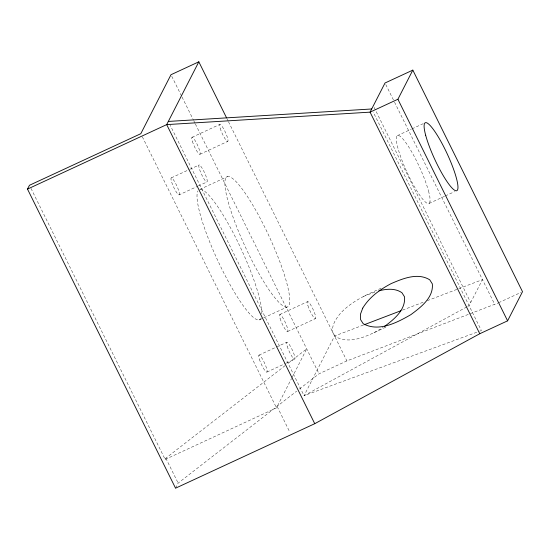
<?xml version="1.0" encoding="UTF-8"?>
<svg xmlns="http://www.w3.org/2000/svg" width="550" height="550" viewBox="0 0 550 550"><rect width="100%" height="100%" fill="white"/><g stroke="black" fill="none" stroke-linecap="round" stroke-linejoin="round"><path stroke-width="0.41" stroke-dasharray="2.75 2.06" d="M394.543 102.197L482.467 279.634L469.061 305.683L467.555 306.508M30.972 188.368L165.165 459.449L165.818 458.184L286.385 364.643M175.56 488.187L178.152 483.106L296.691 391.139M165.165 459.449L276.519 407.859L291.548 378.496M291.94 377.733L306.707 348.879L287.066 364.114M299.399 389.036L319.041 373.801L346.885 360.903L497.867 303.084M381.088 288.269C366.094 294.889 350.474 301.771 339.508 314.435C335.528 319.577 331.485 325.662 332.757 332.489L335.356 336.572C352.337 346.074 371.422 333.245 387.09 326.679M373.959 332.764L383.061 327.532M466.799 306.921L304.061 395.649L170.218 125.276M192.005 137.301L219.842 124.403M199.904 154.275L227.741 141.377M171.332 177.863L189.117 169.62M189.887 169.262L199.169 164.966M179.032 194.899A9.357 1.698 65.1 0 0 174.762 181.871A9.357 1.698 65.1 0 0 171.751 182.366A9.357 1.698 65.1 0 0 179.032 194.899L197.594 186.299M198.364 185.941L206.876 182.002A9.357 1.698 65.1 0 0 202.599 168.974A9.357 1.698 65.1 0 0 199.588 169.469A9.357 1.698 65.1 0 0 206.876 182.002M199.753 189.427L227.59 176.529M397.327 135.664L411.235 129.222M412.005 128.865L423.596 123.496M429.089 203.459L444.531 196.302M445.301 195.944L454.568 191.654M259.119 319.976L262.989 318.189M263.759 317.824L286.962 307.079A71.761 13.035 65.1 0 0 253.681 206.614A71.761 13.035 65.1 0 0 231.186 211.716A71.761 13.035 65.1 0 0 286.962 307.079M279.744 314.538L307.581 301.641M287.643 331.506L315.48 318.608M258.954 355.142L286.791 342.244M266.887 372.089L285.443 363.488M286.22 363.131L294.724 359.191M498.637 302.727L520.96 292.414M363.316 296.505L375.849 291.672M363.351 325.057L334.572 336.036L304.061 395.649L478.967 331.437M402.524 310.118L423.308 302.191M427.309 300.671L482.467 279.634L494.787 304.507M479.772 331.141L481.381 330.55L373.216 112.049M385.784 84.535L394.158 101.427M374.082 107.346L470.676 302.521M226.964 118.656L228.106 120.959M228.484 121.729L346.885 360.903M171.751 76.258L181.665 96.277M182.043 97.047L193.483 120.154M193.861 120.924L195.002 123.234M195.387 124.004L319.041 373.801M277.173 406.594L289.506 431.509M142.326 136.778L276.519 407.859M165.818 458.184L178.152 483.106M428.581 190.96L429.894 197.147L430.066 201.362M261.229 317.79A71.761 13.035 65.1 0 1 222.489 270.325A71.761 13.035 65.1 0 1 197.945 190.926M200.344 189.358A71.761 13.035 65.1 0 1 237.071 240.46A71.761 13.035 65.1 0 1 261.834 313.878M430.004 201.252A37.441 6.765 65.2 0 1 406.244 170.569A37.441 6.765 65.2 0 1 401.197 137.177A37.441 6.765 65.2 0 1 428.416 190.733M280.094 318.491A9.357 1.698 65.1 0 0 287.409 331.54A9.357 1.698 65.1 0 0 283.566 319.034A9.357 1.698 65.1 0 0 280.094 318.491M307.931 305.594A9.357 1.698 65.1 0 0 315.253 318.643A9.357 1.698 65.1 0 0 311.41 306.137A9.357 1.698 65.1 0 0 307.931 305.594M259.346 359.171A9.357 1.698 65.1 0 0 266.661 372.137A9.357 1.698 65.1 0 0 262.749 359.542A9.357 1.698 65.1 0 0 259.346 359.171M287.189 346.273A9.357 1.698 65.1 0 0 294.504 359.239A9.357 1.698 65.1 0 0 290.586 346.644A9.357 1.698 65.1 0 0 287.189 346.273M220.199 128.363A9.357 1.698 65.1 0 0 227.514 141.405A9.357 1.698 65.1 0 0 223.671 128.899A9.357 1.698 65.1 0 0 220.199 128.363M192.356 141.261A9.357 1.698 65.1 0 0 199.678 154.303A9.357 1.698 65.1 0 0 195.827 141.797A9.357 1.698 65.1 0 0 192.356 141.261"/><path stroke-width="0.82" d="M479.765 333.733L370.074 112.145L385.021 82.995L412.823 70.118L522.5 291.699L507.595 320.836L479.765 333.733L314.751 423.692L175.56 488.187L27.5 189.097L29.446 185.288L140.807 133.698L170.988 74.718L198.825 61.813L226.586 117.886M198.825 61.813L166.698 124.609L27.5 189.097M314.751 423.692L166.698 124.609L370.074 112.145L397.911 99.248L412.823 70.118M384.416 326.507C393.882 319.468 405.866 309.904 404.518 296.787L401.919 292.703C395.216 288.028 386.423 288.867 378.909 290.84M364.148 324.754L400.922 310.729M168.321 121.433L371.697 108.976M397.911 99.248L507.595 320.836M362.725 308.144L360.422 314.298L360.58 319.598L363.179 323.682C378.641 332.344 397.134 322.589 410.877 314.641C420.729 307.326 433.682 297.66 432.334 283.896L429.736 279.812C417.759 272.367 402.841 278.554 391.139 283.614C379.995 289.493 369.311 297.179 362.725 308.144M425.672 135.266A37.441 6.799 65.1 0 0 454.836 190.362A37.441 6.799 65.1 0 0 442.523 144.416A37.441 6.799 65.1 0 0 425.672 135.266"/></g></svg>
